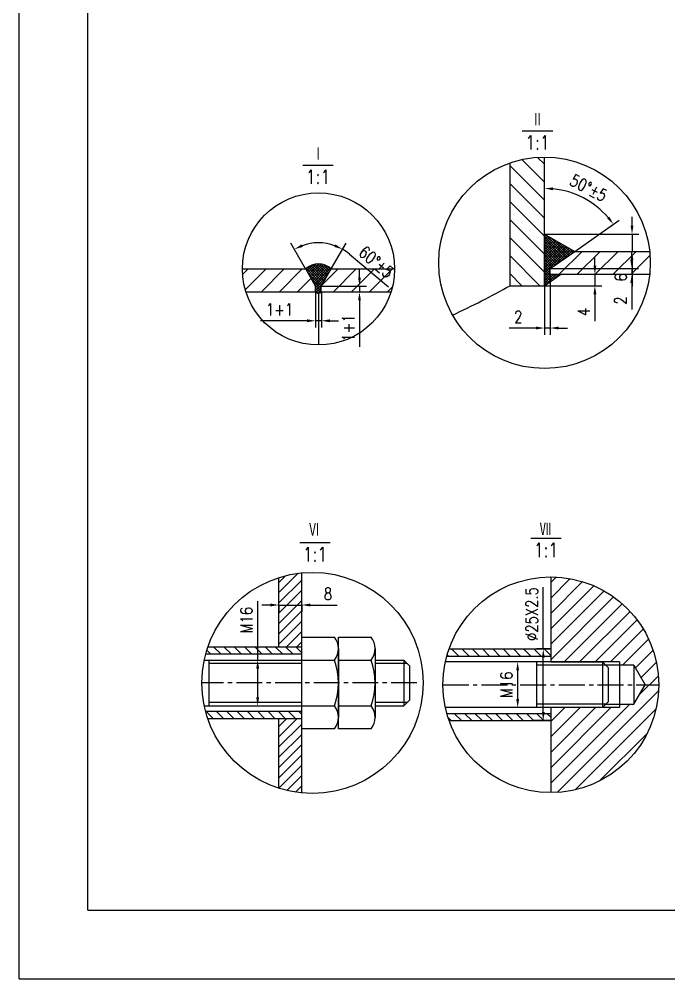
# Model space of a CAD drawing. Header units: inches. Extents: x 3444 to 13536, y 2141 to 9269.
# Drawn here: x 3444 to 5711, y 2141 to 5491 of the extents above; entities that cross this region are included whole.
import ezdxf

# ---------------------------------------------------------------- set-up
doc = ezdxf.new("R2010")
doc.units = ezdxf.units.IN
doc.header["$LTSCALE"] = 120
doc.linetypes.add('CENTER2', pattern=[1.125, 0.75, -0.125, 0.125, -0.125])
for name, color, linetype in [('1轮廓实线层', 7, 'Continuous'), ('2细线层', 4, 'Continuous'), ('3中心线层', 1, 'CENTER2'), ('5剖面线层', 2, 'Continuous'), ('6文字层', 3, 'Continuous'), ('7标注层', 4, 'Continuous'), ('8符号标注层', 31, 'Continuous'), ('图框层', 7, 'Continuous')]:
    doc.layers.add(name, color=color, linetype=linetype)
doc.styles.add('PC_TEXTSTYLE', font='romans.shx', dxfattribs={"width": 0.8, "bigfont": 'hzfs.shx'})
doc.styles.add('TH_GBDIM', font='romans.shx', dxfattribs={"width": 0.8, "bigfont": 'hzfs.shx'})
doc.dimstyles.new('TH_GBDIM', dxfattribs={"dimscale": 12, "dimtxt": 3.5, "dimasz": 2.5, "dimexe": 2, "dimexo": 0, "dimgap": 1.5, "dimtad": 1, "dimdec": 1, "dimdsep": 46, "dimtxsty": 'TH_GBDIM', "dimcen": 2.5, "dimclrd": 130, "dimclre": 130, "dimclrt": 3, "dimadec": 0, "dimazin": 2, "dimtfac": 0.714286, "dimtdec": 1, "dimtmove": 0, "dimatfit": 3, "dimfxl": 1, "dimtolj": 1, "dimtzin": 0, "dimlwd": -1, "dimlwe": -1, "dimarcsym": 0})

# ---------------------------------------------------------------- blocks, each defined once
blk = doc.blocks.new('*D6')
at = {"layer": '1轮廓实线层', "color": 130}
for p, q in [((4478.7, 4538.8), (4478.7, 4413.9)), ((4498.7, 4538.8), (4498.7, 4413.9)), ((4448.7, 4437.9), (4286.7, 4437.9)), ((4498.7, 4437.9), (4478.7, 4437.9)), ((4528.7, 4437.9), (4558.7, 4437.9))]:
    blk.add_line(p, q, dxfattribs=at)
for points in [[(4448.7, 4442.9), (4448.7, 4432.9), (4478.7, 4437.9)], [(4528.7, 4442.9), (4528.7, 4432.9), (4498.7, 4437.9)]]:
    blk.add_solid(points, dxfattribs=at)
at = {"layer": 'Defpoints', "color": 0}
for p in [(4478.7, 4538.8), (4498.7, 4538.8), (4498.7, 4437.9)]:
    blk.add_point(p, dxfattribs=at)
at = {"layer": '1轮廓实线层', "color": 3, "insert": (4352.7, 4476.9), "char_height": 42, "attachment_point": 5, "style": 'TH_GBDIM'}
blk.add_mtext('\\A1;1+1{}{}', dxfattribs=at)
blk = doc.blocks.new('*D7')
at = {"layer": '1轮廓实线层', "color": 130}
for p, q in [((4631.9, 4588.8), (4631.9, 4618.8)), ((4498.7, 4558.8), (4655.9, 4558.8)), ((4631.9, 4558.8), (4631.9, 4538.8)), ((4498.7, 4538.8), (4655.9, 4538.8)), ((4631.9, 4508.8), (4631.9, 4346.8))]:
    blk.add_line(p, q, dxfattribs=at)
for points in [[(4626.9, 4588.8), (4636.9, 4588.8), (4631.9, 4558.8)], [(4626.9, 4508.8), (4636.9, 4508.8), (4631.9, 4538.8)]]:
    blk.add_solid(points, dxfattribs=at)
at = {"layer": 'Defpoints', "color": 0}
for p in [(4498.7, 4558.8), (4631.9, 4558.8), (4498.7, 4538.8)]:
    blk.add_point(p, dxfattribs=at)
at = {"layer": '1轮廓实线层', "color": 3, "insert": (4592.9, 4412.8), "char_height": 42, "attachment_point": 5, "rotation": 90, "style": 'TH_GBDIM'}
blk.add_mtext('\\A1;1+1{}{}', dxfattribs=at)
blk = doc.blocks.new('*D8')
at = {"layer": '1轮廓实线层', "color": 130}
for p, q in [((4444, 4618.8), (4392.4, 4708.3)), ((4533.3, 4618.8), (4585, 4708.3)), ((4597.5, 4670.3), (4732.6, 4556.2))]:
    blk.add_line(p, q, dxfattribs=at)
for start, end in [(70.2065, 109.7935), (49.7935, 60)]:
    blk.add_arc((4488.7, 4541.5), 168.6, start, end, dxfattribs=at)
for points in [[(4433.7, 4695.7), (4429.5, 4704.7), (4404.4, 4687.6)], [(4547.9, 4704.7), (4543.7, 4695.7), (4573, 4687.6)]]:
    blk.add_solid(points, dxfattribs=at)
at = {"layer": 'Defpoints', "color": 0}
for p in [(4459.4, 4707.6), (4444, 4618.8), (4533.3, 4618.8), (4478.7, 4558.8), (4498.7, 4558.8)]:
    blk.add_point(p, dxfattribs=at)
at = {"layer": '1轮廓实线层', "color": 3, "insert": (4690.2, 4643), "char_height": 42, "attachment_point": 5, "rotation": 319.7935, "style": 'TH_GBDIM'}
blk.add_mtext('\\A1;60°{}{%%p5}', dxfattribs=at)
blk = doc.blocks.new('*D9')
at = {"layer": '1轮廓实线层', "color": 130}
for p, q in [((5582.2, 4650.3), (5582.2, 4680.3)), ((5297.6, 4620.3), (5606.2, 4620.3)), ((5297.6, 4600.3), (5606.2, 4600.3)), ((5582.2, 4620.3), (5582.2, 4600.3)), ((5582.2, 4570.3), (5582.2, 4477.1))]:
    blk.add_line(p, q, dxfattribs=at)
for points in [[(5577.2, 4650.3), (5587.2, 4650.3), (5582.2, 4620.3)], [(5577.2, 4570.3), (5587.2, 4570.3), (5582.2, 4600.3)]]:
    blk.add_solid(points, dxfattribs=at)
at = {"layer": 'Defpoints', "color": 0}
for p in [(5297.6, 4620.3), (5297.6, 4600.3), (5582.2, 4600.3)]:
    blk.add_point(p, dxfattribs=at)
at = {"layer": '1轮廓实线层', "color": 3, "insert": (5543.2, 4508.7), "char_height": 42, "attachment_point": 5, "rotation": 90, "style": 'TH_GBDIM'}
blk.add_mtext('\\A1;2{}{}', dxfattribs=at)
blk = doc.blocks.new('*D10')
at = {"layer": '1轮廓实线层', "color": 130}
for p, q in [((5297.6, 4600.3), (5297.6, 4388.6)), ((5277.6, 4560.3), (5277.6, 4388.6)), ((5247.6, 4412.6), (5154.4, 4412.6)), ((5297.6, 4412.6), (5277.6, 4412.6)), ((5327.6, 4412.6), (5357.6, 4412.6))]:
    blk.add_line(p, q, dxfattribs=at)
for points in [[(5247.6, 4417.6), (5247.6, 4407.6), (5277.6, 4412.6)], [(5327.6, 4417.6), (5327.6, 4407.6), (5297.6, 4412.6)]]:
    blk.add_solid(points, dxfattribs=at)
at = {"layer": 'Defpoints', "color": 0}
for p in [(5297.6, 4600.3), (5277.6, 4560.3), (5277.6, 4412.6)]:
    blk.add_point(p, dxfattribs=at)
at = {"layer": '1轮廓实线层', "color": 3, "insert": (5186, 4451.6), "char_height": 42, "attachment_point": 5, "style": 'TH_GBDIM'}
blk.add_mtext('\\A1;2{}{}', dxfattribs=at)
blk = doc.blocks.new('*D11')
at = {"layer": '1轮廓实线层', "color": 130}
for p, q in [((5583.1, 4770.3), (5583.1, 4800.3)), ((5277.6, 4740.3), (5607.1, 4740.3)), ((5583.1, 4740.3), (5583.1, 4680.3)), ((5383.3, 4680.3), (5607.1, 4680.3)), ((5583.1, 4650.3), (5583.1, 4558.7))]:
    blk.add_line(p, q, dxfattribs=at)
for points in [[(5578.1, 4770.3), (5588.1, 4770.3), (5583.1, 4740.3)], [(5578.1, 4650.3), (5588.1, 4650.3), (5583.1, 4680.3)]]:
    blk.add_solid(points, dxfattribs=at)
at = {"layer": 'Defpoints', "color": 0}
for p in [(5277.6, 4740.3), (5383.3, 4680.3), (5583.1, 4680.3)]:
    blk.add_point(p, dxfattribs=at)
at = {"layer": '1轮廓实线层', "color": 3, "insert": (5544.1, 4589.5), "char_height": 42, "attachment_point": 5, "rotation": 90, "style": 'TH_GBDIM'}
blk.add_mtext('\\A1;6{}{}', dxfattribs=at)
blk = doc.blocks.new('*D12')
at = {"layer": '1轮廓实线层', "color": 130}
for p, q in [((5453.5, 4630.3), (5453.5, 4660.3)), ((5334.7, 4600.3), (5477.5, 4600.3)), ((5453.5, 4600.3), (5453.5, 4560.3)), ((5277.6, 4560.3), (5477.5, 4560.3)), ((5453.5, 4530.3), (5453.5, 4437.1))]:
    blk.add_line(p, q, dxfattribs=at)
for points in [[(5448.5, 4630.3), (5458.5, 4630.3), (5453.5, 4600.3)], [(5448.5, 4530.3), (5458.5, 4530.3), (5453.5, 4560.3)]]:
    blk.add_solid(points, dxfattribs=at)
at = {"layer": 'Defpoints', "color": 0}
for p in [(5334.7, 4600.3), (5277.6, 4560.3), (5453.5, 4560.3)]:
    blk.add_point(p, dxfattribs=at)
at = {"layer": '1轮廓实线层', "color": 3, "insert": (5414.5, 4468.7), "char_height": 42, "attachment_point": 5, "rotation": 90, "style": 'TH_GBDIM'}
blk.add_mtext('\\A1;4{}{}', dxfattribs=at)
blk = doc.blocks.new('*D13')
at = {"layer": '1轮廓实线层', "color": 130}
blk.add_line((5383.3, 4680.3), (5538, 4788.6), dxfattribs=at)
blk.add_arc((5277.6, 4606.3), 293.8, 40.8523, 84.1477, dxfattribs=at)
for points in [[(5307.3, 4893.6), (5307.8, 4903.6), (5277.6, 4900.1)], [(5503.8, 4801.6), (5495.9, 4795.4), (5518.3, 4774.8)]]:
    blk.add_solid(points, dxfattribs=at)
at = {"layer": 'Defpoints', "color": 0}
for p in [(5277.6, 5009.3), (5453.1, 4842), (5383.3, 4680.3), (5297.6, 4620.3), (5277.6, 4560.3)]:
    blk.add_point(p, dxfattribs=at)
at = {"layer": '1轮廓实线层', "color": 3, "insert": (5431.3, 4901.5), "char_height": 42, "attachment_point": 5, "rotation": 332.5, "style": 'TH_GBDIM'}
blk.add_mtext('\\A1;50%%d{}{%%p5}', dxfattribs=at)
blk = doc.blocks.new('*D19')
at = {"layer": '5剖面线层', "color": 130}
for p, q in [((4276.5, 3253.4), (4276.5, 3458.9)), ((4106.5, 3253.4), (4300.5, 3253.4)), ((4276.5, 3123.4), (4276.5, 3223.4)), ((4106.5, 3093.4), (4300.5, 3093.4))]:
    blk.add_line(p, q, dxfattribs=at)
for points in [[(4271.5, 3223.4), (4281.5, 3223.4), (4276.5, 3253.4)], [(4271.5, 3123.4), (4281.5, 3123.4), (4276.5, 3093.4)]]:
    blk.add_solid(points, dxfattribs=at)
at = {"layer": 'Defpoints', "color": 0}
for p in [(4106.5, 3253.4), (4106.5, 3093.4), (4276.5, 3093.4)]:
    blk.add_point(p, dxfattribs=at)
at = {"layer": '5剖面线层', "color": 3, "insert": (4237.5, 3392.9), "char_height": 42, "attachment_point": 5, "rotation": 90, "style": 'TH_GBDIM'}
blk.add_mtext('\\A1;M16{}{}', dxfattribs=at)
blk = doc.blocks.new('*D20')
at = {"layer": '7标注层', "color": 130}
for p, q in [((4320.5, 3445.6), (4290.5, 3445.6)), ((4350.5, 3446.3), (4350.5, 3421.6)), ((4350.5, 3445.6), (4430.5, 3445.6)), ((4430.5, 3446.3), (4430.5, 3421.6)), ((4460.5, 3445.6), (4553.7, 3445.6))]:
    blk.add_line(p, q, dxfattribs=at)
for points in [[(4320.5, 3450.6), (4320.5, 3440.6), (4350.5, 3445.6)], [(4460.5, 3450.6), (4460.5, 3440.6), (4430.5, 3445.6)]]:
    blk.add_solid(points, dxfattribs=at)
at = {"layer": 'Defpoints', "color": 0}
for p in [(4350.5, 3446.3), (4430.5, 3446.3), (4430.5, 3445.6)]:
    blk.add_point(p, dxfattribs=at)
at = {"layer": '7标注层', "color": 3, "insert": (4522.1, 3484.6), "char_height": 42, "attachment_point": 5, "style": 'TH_GBDIM'}
blk.add_mtext('\\A1;8{}{}', dxfattribs=at)
blk = doc.blocks.new('*D46')
at = {"layer": '1轮廓实线层', "color": 130}
for p, q in [((5249.8, 3247.2), (5159.9, 3247.2)), ((5183.9, 3217.2), (5183.9, 3117.2)), ((5249.8, 3087.2), (5159.9, 3087.2))]:
    blk.add_line(p, q, dxfattribs=at)
for points in [[(5178.9, 3217.2), (5188.9, 3217.2), (5183.9, 3247.2)], [(5178.9, 3117.2), (5188.9, 3117.2), (5183.9, 3087.2)]]:
    blk.add_solid(points, dxfattribs=at)
at = {"layer": 'Defpoints', "color": 0}
for p in [(5249.8, 3247.2), (5183.9, 3087.2), (5249.8, 3087.2)]:
    blk.add_point(p, dxfattribs=at)
at = {"layer": '1轮廓实线层', "color": 3, "insert": (5144.9, 3167.2), "char_height": 42, "attachment_point": 5, "rotation": 90, "style": 'TH_GBDIM'}
blk.add_mtext('\\A1;M16{}{}', dxfattribs=at)

msp = doc.modelspace()

# ---------------------------------------------------------------- hatches: boundary and pattern name
at = {"layer": '5剖面线层'}
h = msp.add_hatch(dxfattribs=at)
h.set_pattern_fill('ANSI31', color=256, scale=14, angle=90, style=0)
h.set_pattern_definition([(135, (-350.965, 114.95), (-31.4309, -31.4309), [])])
h.paths.add_polyline_path([(5277.61, 5009.29, 0.0829995), (5157.61, 4989.24), (5157.61, 4560.31), (5277.61, 4560.31)])
h = msp.add_hatch(dxfattribs=at)
h.set_pattern_fill('ANSI37', color=256, scale=2, style=0)
h.set_pattern_definition([(45, (-1550.972, 3.444), (-4.490128, 4.490128), []), (135, (-1550.972, 3.444), (-4.490128, -4.490128), [])])
h.paths.add_polyline_path([(5277.61, 4740.31), (5277.61, 4560.31), (5334.74, 4600.31), (5297.61, 4600.31), (5297.61, 4620.31), (5383.3, 4680.31)])
h = msp.add_hatch(dxfattribs=at)
h.set_pattern_fill('ANSI31', color=256, scale=14, style=0)
h.set_pattern_definition([(45, (-350.965, 114.95), (-31.4309, 31.4309), [])])
h.paths.add_polyline_path([(5644.42, 4680.31), (5383.3, 4680.31), (5297.61, 4620.31), (5297.61, 4600.31), (5644.42, 4600.31, 0.0271613), (5646.6, 4640.31, 0.0271613)])
h = msp.add_hatch(dxfattribs=at)
h.set_pattern_fill('ANSI37', color=256, scale=2, style=0)
h.set_pattern_definition([(45, (-1183.523, -50.0525), (-4.490128, 4.490128), []), (135, (-1183.523, -50.0525), (-4.490128, -4.490128), [])])
edge = h.paths.add_edge_path()
edge.add_line((4478.67, 4558.84), (4444.03, 4618.84))
edge.add_arc((4488.67, 4572.91), 64.05, 45.81483, 134.18772, ccw=False)
edge.add_line((4533.31, 4618.84), (4498.67, 4558.84))
edge.add_line((4498.67, 4558.84), (4498.67, 4538.84))
edge.add_arc((4488.67, 4546.34), 12.5, 216.8683, 323.1317, ccw=False)
edge.add_line((4478.67, 4538.84), (4478.67, 4558.84))
h = msp.add_hatch(dxfattribs=at)
h.set_pattern_fill('ANSI31', color=256, scale=14, style=0)
h.set_pattern_definition([(45, (-368.723, 69.33), (-31.4309, 31.4309), [])])
h.paths.add_polyline_path([(4444.03, 4618.84), (4223.11, 4618.84, 0.0766542), (4235.47, 4538.84), (4478.67, 4538.84), (4478.67, 4558.84)])
h.paths.add_polyline_path([(4754.23, 4618.85), (4533.31, 4618.84), (4498.67, 4558.84), (4498.67, 4538.84), (4741.87, 4538.85, 0.0766533)])
h = msp.add_hatch(dxfattribs=at)
h.set_pattern_fill('ANSI31', color=256, scale=8, style=0)
h.set_pattern_definition([(45, (-3311.715, -42.534), (-17.96051, 17.96051), [])])
h.paths.add_polyline_path([(4430.52, 3557.65, 0.0530321), (4350.52, 3541.26), (4350.52, 3298.39), (4430.52, 3298.39), (4430.52, 3333.39)])
h.paths.add_polyline_path([(4430.52, 3048.39), (4350.52, 3048.39), (4350.52, 2805.52, 0.0530321), (4430.52, 2789.12)])
h = msp.add_hatch(dxfattribs=at)
h.set_pattern_fill('ANSI31', color=256, scale=12, angle=90, style=0)
h.set_pattern_definition([(45, (13272.56, -1327.11), (26.94077, -26.94077), [])])
h.paths.add_polyline_path([(5299.77, 3543.92, -0.4142136), (5676.45, 3167.23), (5629.03, 3167.23), (5589.77, 3235.23), (5539.77, 3235.23), (5539.77, 3247.23), (5479.77, 3247.23), (5299.77, 3247.23)])
h.paths.add_polyline_path([(5299.77, 3087.23), (5479.77, 3087.23), (5539.77, 3087.23), (5539.77, 3099.23), (5589.77, 3099.23), (5629.03, 3167.23), (5676.45, 3167.23, -0.4142136), (5299.77, 2790.55)])
h = msp.add_hatch(dxfattribs=at)
h.set_pattern_fill('ANSI31', color=256, scale=8, angle=90, style=0)
h.set_pattern_definition([(135, (-3311.715, -42.534), (-17.96051, -17.96051), [])])
h.paths.add_polyline_path([(4430.52, 3298.39), (4102.34, 3298.39, 0.0169299), (4094.72, 3273.39), (4430.52, 3273.39)])
h.paths.add_polyline_path([(4430.52, 3073.39), (4094.72, 3073.39, 0.0169299), (4102.34, 3048.39), (4430.52, 3048.39)])
h = msp.add_hatch(dxfattribs=at)
h.set_pattern_fill('ANSI31', color=256, scale=8, style=0)
h.set_pattern_definition([(135, (13272.56, -1327.11), (17.96051, 17.96051), [])])
h.paths.add_polyline_path([(4944.43, 3292.23), (5299.77, 3292.23), (5299.77, 3267.23), (4936.6, 3267.23, -0.0173919)])
h.paths.add_polyline_path([(4936.6, 3067.23), (5299.77, 3067.23), (5299.77, 3042.23), (4944.43, 3042.23, -0.0173919)])

# ---------------------------------------------------------------- linework, layer by layer
at = {"layer": '1轮廓实线层'}
for p, q in [((5277.61, 4560.31), (5277.61, 5009.29)), ((5157.61, 4560.31), (5157.61, 4989.24)), ((5277.61, 4740.31), (5383.3, 4680.31)), ((5297.61, 4620.31), (5383.3, 4680.31)), ((5383.3, 4680.31), (5644.42, 4680.31)), ((4223.11, 4618.84), (4444.03, 4618.84)), ((4478.67, 4558.84), (4444.03, 4618.84)), ((4498.67, 4558.84), (4533.31, 4618.84)), ((4533.31, 4618.84), (4754.23, 4618.85)), ((5277.61, 4560.31), (5334.74, 4600.31)), ((5297.61, 4600.31), (5297.61, 4620.31)), ((5297.61, 4600.31), (5644.42, 4600.31)), ((4478.67, 4538.84), (4478.67, 4558.84)), ((4498.67, 4538.84), (4498.67, 4558.84)), ((5157.61, 4560.31), (5277.61, 4560.31)), ((4235.47, 4538.84), (4478.67, 4538.84)), ((4488.67, 4533.84), (4488.67, 4353.36)), ((4488.67, 4533.84), (4488.67, 4353.36)), ((4488.67, 4533.84), (4488.67, 4353.36)), ((4498.67, 4538.84), (4741.87, 4538.85)), ((4430.52, 2789.12), (4430.52, 3557.65)), ((4350.52, 3298.39), (4350.52, 3541.26)), ((5299.77, 3543.92), (5299.77, 3247.23)), ((4430.52, 3173.39), (4430.52, 3333.39)), ((4430.52, 3333.39), (4544.79, 3333.39)), ((4558.52, 3333.39), (4672.79, 3333.39)), ((4558.52, 3173.39), (4558.52, 3333.39)), ((4430.52, 3298.39), (4102.34, 3298.39)), ((4558.52, 3293.39), (4558.52, 3053.39)), ((4686.52, 3293.39), (4686.52, 3053.39)), ((4944.43, 3292.23), (5299.77, 3292.23)), ((4089.92, 3253.39), (4544.79, 3253.39)), ((4430.52, 3273.39), (4094.72, 3273.39)), ((4106.52, 3253.39), (4106.52, 3093.39)), ((4430.52, 3253.39), (4544.79, 3253.39)), ((4558.52, 3253.39), (4672.79, 3253.39)), ((4558.52, 3253.39), (4672.79, 3253.39)), ((4686.52, 3253.39), (4786.52, 3253.39)), ((4786.52, 3253.39), (4806.52, 3233.39)), ((4786.52, 3253.39), (4786.52, 3093.39)), ((4936.6, 3267.23), (5299.77, 3267.23)), ((4806.52, 3233.39), (4806.52, 3113.39)), ((5479.77, 3247.23), (4931.68, 3247.23)), ((5249.77, 3247.23), (5249.77, 3087.23)), ((5299.77, 3247.23), (5479.77, 3247.23)), ((5479.77, 3247.23), (5479.77, 3087.23)), ((5479.77, 3247.23), (5499.77, 3227.23)), ((5589.77, 3235.23), (5491.77, 3235.23)), ((5499.77, 3227.23), (5499.77, 3107.23)), ((5539.77, 3247.23), (5539.77, 3087.23)), ((5589.77, 3235.23), (5589.77, 3099.23)), ((5589.77, 3235.23), (5629.03, 3167.23)), ((4430.52, 3013.39), (4430.52, 3173.39)), ((4558.52, 3013.39), (4558.52, 3173.39)), ((5589.77, 3099.23), (5629.03, 3167.23)), ((4089.92, 3093.39), (4544.79, 3093.39)), ((4430.52, 3093.39), (4544.79, 3093.39)), ((4558.52, 3093.39), (4672.79, 3093.39)), ((4558.52, 3093.39), (4672.79, 3093.39)), ((4686.52, 3093.39), (4786.52, 3093.39)), ((4786.52, 3093.39), (4806.52, 3113.39)), ((5479.77, 3087.23), (4931.68, 3087.23)), ((5479.77, 3087.23), (5299.77, 3087.23)), ((5299.77, 3087.23), (5299.77, 2790.55)), ((5479.77, 3087.23), (5499.77, 3107.23)), ((5491.77, 3099.23), (5589.77, 3099.23)), ((4430.52, 3073.39), (4094.72, 3073.39)), ((4936.6, 3067.23), (5299.77, 3067.23)), ((4967.65, 3067.23), (5299.77, 3067.23)), ((4430.52, 3048.39), (4102.34, 3048.39)), ((4350.52, 2805.52), (4350.52, 3048.39)), ((4944.43, 3042.23), (5299.77, 3042.23)), ((4544.79, 3013.39), (4430.52, 3013.39)), ((4672.79, 3013.39), (4558.52, 3013.39))]:
    msp.add_line(p, q, dxfattribs=at)
at = {"layer": '1轮廓实线层', "color": 130}
for p, q in [((5273.39, 3292.23), (5273.39, 3508.36)), ((5299.77, 3292.23), (5249.39, 3292.23)), ((5273.39, 3072.23), (5273.39, 3262.23)), ((5299.77, 3042.23), (5234.73, 3042.23))]:
    msp.add_line(p, q, dxfattribs=at)
at = {"layer": '1轮廓实线层'}
for centre, radius, start, end in [((4488.67, 4572.91), 64.05, 45.81483, 134.18772), ((3392.61, 7762.28), 3656.21, 295.33263, 298.86456), ((4488.67, 4546.34), 12.5, 216.8683, 323.1317), ((4493.37, 3293.39), 65.15, 322.12112, 37.87888), ((4621.37, 3293.39), 65.15, 322.12112, 37.87888), ((4318.52, 3173.39), 240, 340.52878, 19.47122), ((4446.52, 3173.39), 240, 340.52878, 19.47122), ((4493.37, 3053.39), 65.15, 322.12112, 37.87888), ((4621.37, 3053.39), 65.15, 322.12112, 37.87888)]:
    msp.add_arc(centre, radius, start, end, dxfattribs=at)
at = {"layer": '1轮廓实线层', "color": 130}
for points in [[(5268.39, 3262.23), (5278.39, 3262.23), (5273.39, 3292.23)], [(5268.39, 3072.23), (5278.39, 3072.23), (5273.39, 3042.23)]]:
    msp.add_solid(points, dxfattribs=at)
at = {"layer": '2细线层'}
for p, q in [((3444.16, 2140.53), (3444.16, 9268.53)), ((4430.52, 3241.39), (4106.52, 3241.39)), ((4798.52, 3241.39), (4686.52, 3241.39)), ((5491.77, 3235.23), (5249.77, 3235.23)), ((5539.77, 3247.23), (5479.77, 3247.23)), ((4430.52, 3105.39), (4106.52, 3105.39)), ((4798.52, 3105.39), (4686.52, 3105.39)), ((5491.77, 3099.23), (5249.77, 3099.23)), ((5539.77, 3087.23), (5479.77, 3087.23)), ((3444.16, 2140.53), (13536.16, 2140.53))]:
    msp.add_line(p, q, dxfattribs=at)
at = {"layer": '3中心线层'}
for p, q in [((4832.16, 3173.39), (4081.54, 3173.39)), ((4923.08, 3167.23), (5676.45, 3167.23))]:
    msp.add_line(p, q, dxfattribs=at)
at = {"layer": '5剖面线层', "color": 4, "lineweight": 0}
for p, q in [((5479.77, 3235.23), (5249.77, 3235.23)), ((5539.77, 3247.23), (5479.77, 3247.23)), ((5249.77, 3099.23), (5479.77, 3099.23)), ((5479.77, 3087.23), (5539.77, 3087.23))]:
    msp.add_line(p, q, dxfattribs=at)
at = {"layer": '5剖面线层', "color": 7, "lineweight": 0}
for p, q in [((5479.77, 3247.23), (5479.77, 3235.23)), ((5539.77, 3235.23), (5539.77, 3247.23)), ((5589.77, 3235.23), (5539.77, 3235.23)), ((5629.03, 3167.23), (5589.77, 3235.23)), ((5589.77, 3099.23), (5629.03, 3167.23)), ((5479.77, 3099.23), (5479.77, 3087.23)), ((5539.77, 3087.23), (5539.77, 3099.23)), ((5539.77, 3099.23), (5589.77, 3099.23))]:
    msp.add_line(p, q, dxfattribs=at)
at = {"layer": '8符号标注层', "color": 7}
for p, q in [((5306.14, 5100.12), (5200.16, 5100.12)), ((4540.42, 4980.22), (4434.44, 4980.22)), ((4529.36, 3662.22), (4423.38, 3662.22)), ((5335.74, 3677.3), (5229.75, 3677.3))]:
    msp.add_line(p, q, dxfattribs=at)
at = {"layer": '8符号标注层'}
for centre, radius in [((5277.61, 4640.31), 368.99), ((4488.67, 4618.92), 265.56), ((4467.59, 3173.39), 386.05), ((5299.77, 3167.23), 376.69)]:
    msp.add_circle(centre, radius, dxfattribs=at)
at = {"layer": '图框层'}
for q in [(3684.16, 9028.53), (13296.16, 2380.53)]:
    msp.add_line((3684.16, 2380.53), q, dxfattribs=at)

# ---------------------------------------------------------------- texts
at = {"layer": '1轮廓实线层', "color": 3, "insert": (5233.57, 3414.08), "char_height": 42, "attachment_point": 5, "rotation": 90, "style": 'TH_GBDIM'}
msp.add_mtext('\\A1;%%c25X2.5{}{}', dxfattribs=at)
at = {"layer": '6文字层', "char_height": 49.49, "attachment_point": 8, "style": 'PC_TEXTSTYLE'}
for s, insert in [('Ⅱ', (5253.15, 5115.12)), ('1:1', (5253.15, 5035.63)), ('Ⅰ', (4487.43, 4995.22)), ('1:1', (4487.43, 4915.73)), ('Ⅵ', (4473.91, 3683.41)), ('Ⅶ', (5281.12, 3684.92)), ('1:1', (5282.74, 3612.81)), ('1:1', (4476.37, 3597.73))]:
    msp.add_mtext(s, dxfattribs=dict(at, insert=insert))

# ---------------------------------------------------------------- dimensions: what is measured, and where the dimension line sits
at = {"layer": '1轮廓实线层'}
for base, line1, line2, text, picture, middle in [((5453.08, 4842), ((5277.61, 4560.31), (5277.61, 5009.29)), ((5297.61, 4620.31), (5383.3, 4680.31)), '50%%d{}{%%p5}', '*D13', (5431.3, 4901.53)), ((4459.39, 4707.59), ((4498.67, 4558.84), (4533.31, 4618.84)), ((4478.67, 4558.84), (4444.03, 4618.84)), '<>{}{%%p5}', '*D8', (4690.22, 4643.03))]:
    dim = msp.add_angular_dim_2l(base=base, line1=line1, line2=line2, text=text, dimstyle='TH_GBDIM', override={"dimgap": 1.5, "dimtad": 1, "dimjust": 0, "dimse1": 0, "dimse2": 0, "dimsd1": 0, "dimsd2": 0, "dimadec": 0}, dxfattribs=at)
    dim.commit()
    dim.dimension.update_dxf_attribs({"geometry": picture, "text_midpoint": middle})
for base, p1, p2, text, picture, middle in [((5583.14, 4680.31), (5277.61, 4740.31), (5383.3, 4680.31), '6{}{}', '*D11', (5544.14, 4589.51)), ((5453.46, 4560.31), (5334.74, 4600.31), (5277.61, 4560.31), '4{}{}', '*D12', (5414.46, 4468.71)), ((5582.15, 4600.31), (5297.61, 4620.31), (5297.61, 4600.31), '2{}{}', '*D9', (5543.15, 4508.71)), ((5183.92, 3087.23), (5249.77, 3247.23), (5249.77, 3087.23), 'M16{}{}', '*D46', (5144.92, 3167.23))]:
    dim = msp.add_linear_dim(base=base, p1=p1, p2=p2, angle=90, text=text, dimstyle='TH_GBDIM', override={"dimgap": 1.5, "dimtad": 1, "dimjust": 0, "dimdec": 0, "dimlfac": 1, "dimse1": 0, "dimse2": 0, "dimsd1": 0, "dimsd2": 0}, dxfattribs=at)
    dim.commit()
    dim.dimension.update_dxf_attribs({"geometry": picture, "text_midpoint": middle})
dim = msp.add_linear_dim(base=(4631.91, 4558.84), p1=(4498.67, 4538.84), p2=(4498.67, 4558.84), angle=90, text='1+1{}{}', dimstyle='TH_GBDIM', override={"dimgap": 1.5, "dimtad": 1, "dimjust": 0, "dimdec": 1, "dimlfac": 1, "dimse1": 0, "dimse2": 0, "dimsd1": 0, "dimsd2": 0}, dxfattribs=at)
dim.commit()
dim.dimension.update_dxf_attribs({"geometry": '*D7', "text_midpoint": (4631.91, 4412.84), "dimtype": 160})
dim = msp.add_linear_dim(base=(5277.61, 4412.59), p1=(5297.61, 4600.31), p2=(5277.61, 4560.31), text='2{}{}', dimstyle='TH_GBDIM', override={"dimgap": 1.5, "dimtad": 1, "dimjust": 0, "dimdec": 0, "dimlfac": 1, "dimse1": 0, "dimse2": 0, "dimsd1": 0, "dimsd2": 0}, dxfattribs=at)
dim.commit()
dim.dimension.update_dxf_attribs({"geometry": '*D10', "text_midpoint": (5186.01, 4451.59)})
dim = msp.add_linear_dim(base=(4498.67, 4437.85), p1=(4478.67, 4538.84), p2=(4498.67, 4538.84), text='1+1{}{}', dimstyle='TH_GBDIM', override={"dimgap": 1.5, "dimtad": 1, "dimjust": 0, "dimdec": 1, "dimlfac": 1, "dimse1": 0, "dimse2": 0, "dimsd1": 0, "dimsd2": 0}, dxfattribs=at)
dim.commit()
dim.dimension.update_dxf_attribs({"geometry": '*D6', "text_midpoint": (4352.67, 4437.85), "dimtype": 160})
at = {"layer": '5剖面线层'}
dim = msp.add_linear_dim(base=(4276.55, 3093.39), p1=(4106.52, 3253.39), p2=(4106.52, 3093.39), angle=90, text='M16{}{}', dimstyle='TH_GBDIM', override={"dimgap": 1.5, "dimtad": 1, "dimjust": 0, "dimdec": 0, "dimlfac": 1, "dimse1": 0, "dimse2": 0, "dimsd1": 0, "dimsd2": 0}, dxfattribs=at)
dim.commit()
dim.dimension.update_dxf_attribs({"geometry": '*D19', "text_midpoint": (4276.55, 3392.91), "dimtype": 160})
at = {"layer": '7标注层'}
dim = msp.add_linear_dim(base=(4430.52, 3445.58), p1=(4350.52, 3446.26), p2=(4430.52, 3446.26), angle=180, text='8{}{}', dimstyle='TH_GBDIM', override={"dimgap": 1.5, "dimtad": 1, "dimjust": 0, "dimdec": 1, "dimlfac": 1, "dimse1": 0, "dimse2": 0, "dimsd1": 0, "dimsd2": 0}, dxfattribs=at)
dim.commit()
dim.dimension.update_dxf_attribs({"geometry": '*D20', "text_midpoint": (4522.12, 3445.58), "dimtype": 160})

doc.saveas('drawing.dxf')
